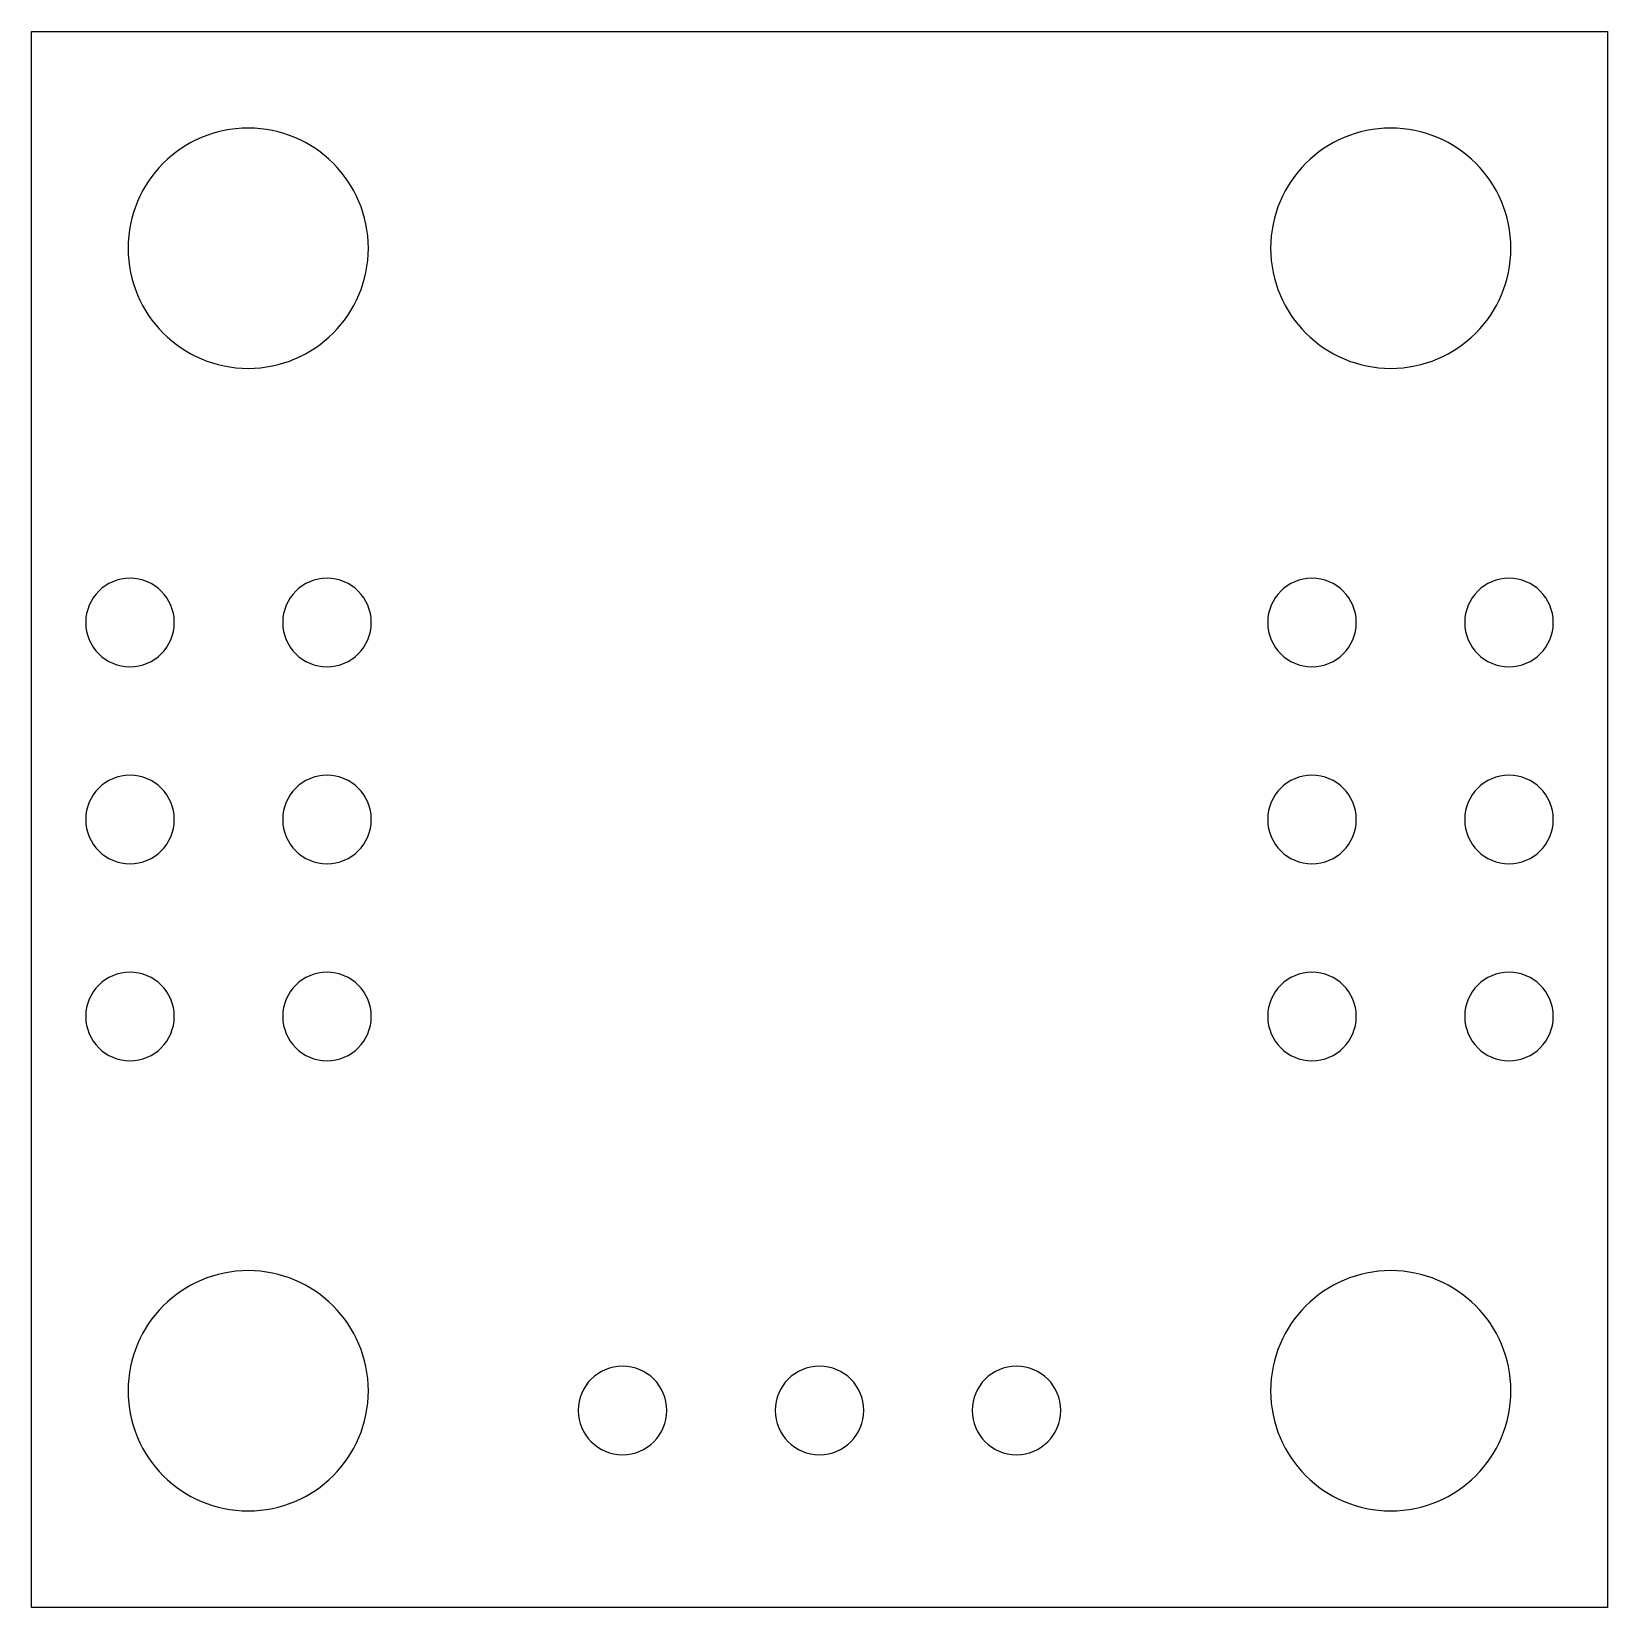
# Model space of a CAD drawing. Header units: millimetres. Extents: x 0 to 20.3, y 0 to 20.3.
import ezdxf

# ---------------------------------------------------------------- set-up
doc = ezdxf.new("R2010")
doc.units = ezdxf.units.MM
doc.layers.add('Part__Feature261', color=7, linetype='CONTINUOUS')

msp = doc.modelspace()

# ---------------------------------------------------------------- linework, layer by layer
at = {"layer": 'Part__Feature261'}
for p, q in [((0, 20.32, -0.03), (20.32, 20.32, -0.03)), ((0, 0, -0.03), (0, 20.32, -0.03)), ((0, 20.32, -0.234), (20.32, 20.32, -0.234)), ((0, 0, -0.234), (0, 20.32, -0.234)), ((0, 0, -0.03), (0, 20.32, -0.03)), ((0, 20.32, -0.03), (0, 20.32, -0.234)), ((0, 0, -0.234), (0, 20.32, -0.234)), ((0, 20.32, -0.03), (20.32, 20.32, -0.03)), ((0, 20.32, -0.234), (20.32, 20.32, -0.234)), ((0, 20.32, -0.03), (0, 20.32, -0.234)), ((20.32, 20.32, -0.03), (20.32, 0, -0.03)), ((20.32, 20.32, -0.234), (20.32, 0, -0.234)), ((20.32, 20.32, -0.03), (20.32, 0, -0.03)), ((20.32, 20.32, -0.234), (20.32, 0, -0.234)), ((20.32, 20.32, -0.03), (20.32, 20.32, -0.234)), ((20.32, 20.32, -0.03), (20.32, 20.32, -0.234)), ((1.245, 17.526, -0.234), (1.245, 17.526, -0.03)), ((1.245, 17.526, -0.234), (1.245, 17.526, -0.03)), ((4.343, 17.526, -0.03), (4.343, 17.526, -0.234)), ((4.343, 17.526, -0.03), (4.343, 17.526, -0.234)), ((15.977, 17.526, -0.234), (15.977, 17.526, -0.03)), ((15.977, 17.526, -0.234), (15.977, 17.526, -0.03)), ((19.075, 17.526, -0.03), (19.075, 17.526, -0.234)), ((19.075, 17.526, -0.03), (19.075, 17.526, -0.234)), ((0.699, 12.7, -0.234), (0.699, 12.7, -0.03)), ((0.699, 12.7, -0.234), (0.699, 12.7, -0.03)), ((1.841, 12.7, -0.03), (1.841, 12.7, -0.234)), ((1.841, 12.7, -0.03), (1.841, 12.7, -0.234)), ((3.239, 12.7, -0.234), (3.239, 12.7, -0.03)), ((3.239, 12.7, -0.234), (3.239, 12.7, -0.03)), ((4.381, 12.7, -0.03), (4.381, 12.7, -0.234)), ((4.381, 12.7, -0.03), (4.381, 12.7, -0.234)), ((15.939, 12.7, -0.234), (15.939, 12.7, -0.03)), ((15.939, 12.7, -0.234), (15.939, 12.7, -0.03)), ((17.081, 12.7, -0.03), (17.081, 12.7, -0.234)), ((17.081, 12.7, -0.03), (17.081, 12.7, -0.234)), ((18.479, 12.7, -0.234), (18.479, 12.7, -0.03)), ((18.479, 12.7, -0.234), (18.479, 12.7, -0.03)), ((19.621, 12.7, -0.03), (19.621, 12.7, -0.234)), ((19.621, 12.7, -0.03), (19.621, 12.7, -0.234)), ((0.699, 10.16, -0.234), (0.699, 10.16, -0.03)), ((0.699, 10.16, -0.234), (0.699, 10.16, -0.03)), ((3.239, 10.16, -0.234), (3.239, 10.16, -0.03)), ((3.239, 10.16, -0.234), (3.239, 10.16, -0.03)), ((15.939, 10.16, -0.234), (15.939, 10.16, -0.03)), ((15.939, 10.16, -0.234), (15.939, 10.16, -0.03)), ((18.479, 10.16, -0.234), (18.479, 10.16, -0.03)), ((18.479, 10.16, -0.234), (18.479, 10.16, -0.03)), ((1.841, 10.16, -0.03), (1.841, 10.16, -0.234)), ((1.841, 10.16, -0.03), (1.841, 10.16, -0.234)), ((4.381, 10.16, -0.03), (4.381, 10.16, -0.234)), ((4.381, 10.16, -0.03), (4.381, 10.16, -0.234)), ((17.081, 10.16, -0.03), (17.081, 10.16, -0.234)), ((17.081, 10.16, -0.03), (17.081, 10.16, -0.234)), ((19.621, 10.16, -0.03), (19.621, 10.16, -0.234)), ((19.621, 10.16, -0.03), (19.621, 10.16, -0.234)), ((0.699, 7.62, -0.234), (0.699, 7.62, -0.03)), ((0.699, 7.62, -0.234), (0.699, 7.62, -0.03)), ((1.841, 7.62, -0.03), (1.841, 7.62, -0.234)), ((1.841, 7.62, -0.03), (1.841, 7.62, -0.234)), ((3.239, 7.62, -0.234), (3.239, 7.62, -0.03)), ((3.239, 7.62, -0.234), (3.239, 7.62, -0.03)), ((4.381, 7.62, -0.03), (4.381, 7.62, -0.234)), ((4.381, 7.62, -0.03), (4.381, 7.62, -0.234)), ((15.939, 7.62, -0.234), (15.939, 7.62, -0.03)), ((15.939, 7.62, -0.234), (15.939, 7.62, -0.03)), ((17.081, 7.62, -0.03), (17.081, 7.62, -0.234)), ((17.081, 7.62, -0.03), (17.081, 7.62, -0.234)), ((18.479, 7.62, -0.234), (18.479, 7.62, -0.03)), ((18.479, 7.62, -0.234), (18.479, 7.62, -0.03)), ((19.621, 7.62, -0.03), (19.621, 7.62, -0.234)), ((19.621, 7.62, -0.03), (19.621, 7.62, -0.234)), ((1.245, 2.794, -0.234), (1.245, 2.794, -0.03)), ((1.245, 2.794, -0.234), (1.245, 2.794, -0.03)), ((4.343, 2.794, -0.03), (4.343, 2.794, -0.234)), ((4.343, 2.794, -0.03), (4.343, 2.794, -0.234)), ((15.977, 2.794, -0.234), (15.977, 2.794, -0.03)), ((15.977, 2.794, -0.234), (15.977, 2.794, -0.03)), ((19.075, 2.794, -0.03), (19.075, 2.794, -0.234)), ((19.075, 2.794, -0.03), (19.075, 2.794, -0.234)), ((7.049, 2.54, -0.234), (7.049, 2.54, -0.03)), ((7.049, 2.54, -0.234), (7.049, 2.54, -0.03)), ((8.191, 2.54, -0.03), (8.191, 2.54, -0.234)), ((8.191, 2.54, -0.03), (8.191, 2.54, -0.234)), ((9.589, 2.54, -0.234), (9.589, 2.54, -0.03)), ((9.589, 2.54, -0.234), (9.589, 2.54, -0.03)), ((10.731, 2.54, -0.03), (10.731, 2.54, -0.234)), ((10.731, 2.54, -0.03), (10.731, 2.54, -0.234)), ((12.129, 2.54, -0.234), (12.129, 2.54, -0.03)), ((12.129, 2.54, -0.234), (12.129, 2.54, -0.03)), ((13.271, 2.54, -0.03), (13.271, 2.54, -0.234)), ((13.271, 2.54, -0.03), (13.271, 2.54, -0.234)), ((20.32, 0, -0.03), (0, 0, -0.03)), ((20.32, 0, -0.234), (0, 0, -0.234)), ((20.32, 0, -0.03), (0, 0, -0.03)), ((0, 0, -0.03), (0, 0, -0.234)), ((20.32, 0, -0.234), (0, 0, -0.234)), ((0, 0, -0.03), (0, 0, -0.234)), ((20.32, 0, -0.03), (20.32, 0, -0.234)), ((20.32, 0, -0.03), (20.32, 0, -0.234))]:
    msp.add_line(p, q, dxfattribs=at)
for centre, radius, start, end in [((2.794, 17.526, -0.03), 1.549, 0, 180), ((2.794, 17.526, -0.234), 1.549, 0, 180), ((2.794, 17.526, -0.03), 1.549, 0, 180), ((2.794, 17.526, -0.234), 1.549, 0, 180), ((17.526, 17.526, -0.03), 1.549, 0, 180), ((17.526, 17.526, -0.234), 1.549, 0, 180), ((17.526, 17.526, -0.03), 1.549, 0, 180), ((17.526, 17.526, -0.234), 1.549, 0, 180), ((2.794, 17.526, -0.03), 1.549, 180, 0), ((2.794, 17.526, -0.234), 1.549, 180, 0), ((2.794, 17.526, -0.234), 1.549, 180, 0), ((2.794, 17.526, -0.03), 1.549, 180, 0), ((17.526, 17.526, -0.03), 1.549, 180, 0), ((17.526, 17.526, -0.234), 1.549, 180, 0), ((17.526, 17.526, -0.234), 1.549, 180, 0), ((17.526, 17.526, -0.03), 1.549, 180, 0), ((1.27, 12.7, -0.03), 0.571, -0.0001, 179.9999), ((1.27, 12.7, -0.234), 0.571, -0.0001, 179.9999), ((1.27, 12.7, -0.03), 0.571, -0.0001, 179.9999), ((1.27, 12.7, -0.234), 0.571, -0.0001, 179.9999), ((3.81, 12.7, -0.03), 0.571, -0.0001, 179.9999), ((3.81, 12.7, -0.234), 0.571, -0.0001, 179.9999), ((3.81, 12.7, -0.03), 0.571, -0.0001, 179.9999), ((3.81, 12.7, -0.234), 0.571, -0.0001, 179.9999), ((16.51, 12.7, -0.03), 0.571, -0.0001, 179.9999), ((16.51, 12.7, -0.234), 0.571, -0.0001, 179.9999), ((16.51, 12.7, -0.03), 0.571, -0.0001, 179.9999), ((16.51, 12.7, -0.234), 0.571, -0.0001, 179.9999), ((19.05, 12.7, -0.03), 0.571, -0.0001, 179.9999), ((19.05, 12.7, -0.234), 0.571, -0.0001, 179.9999), ((19.05, 12.7, -0.03), 0.571, -0.0001, 179.9999), ((19.05, 12.7, -0.234), 0.571, -0.0001, 179.9999), ((1.27, 12.7, -0.03), 0.571, 179.9999, -0.0001), ((1.27, 12.7, -0.234), 0.571, 179.9999, -0.0001), ((1.27, 12.7, -0.234), 0.571, 179.9999, -0.0001), ((1.27, 12.7, -0.03), 0.571, 179.9999, -0.0001), ((3.81, 12.7, -0.03), 0.571, 179.9999, -0.0001), ((3.81, 12.7, -0.234), 0.571, 179.9999, -0.0001), ((3.81, 12.7, -0.234), 0.571, 179.9999, -0.0001), ((3.81, 12.7, -0.03), 0.571, 179.9999, -0.0001), ((16.51, 12.7, -0.03), 0.571, 179.9999, -0.0001), ((16.51, 12.7, -0.234), 0.571, 179.9999, -0.0001), ((16.51, 12.7, -0.234), 0.571, 179.9999, -0.0001), ((16.51, 12.7, -0.03), 0.571, 179.9999, -0.0001), ((19.05, 12.7, -0.03), 0.571, 179.9999, -0.0001), ((19.05, 12.7, -0.234), 0.571, 179.9999, -0.0001), ((19.05, 12.7, -0.234), 0.571, 179.9999, -0.0001), ((19.05, 12.7, -0.03), 0.571, 179.9999, -0.0001), ((1.27, 10.16, -0.03), 0.571, 0, 180), ((1.27, 10.16, -0.234), 0.571, 0, 180), ((1.27, 10.16, -0.03), 0.571, 0, 180), ((1.27, 10.16, -0.234), 0.571, 0, 180), ((3.81, 10.16, -0.03), 0.571, 0, 180), ((3.81, 10.16, -0.234), 0.571, 0, 180), ((3.81, 10.16, -0.03), 0.571, 0, 180), ((3.81, 10.16, -0.234), 0.571, 0, 180), ((16.51, 10.16, -0.03), 0.571, 0, 180), ((16.51, 10.16, -0.234), 0.571, 0, 180), ((16.51, 10.16, -0.03), 0.571, 0, 180), ((16.51, 10.16, -0.234), 0.571, 0, 180), ((19.05, 10.16, -0.03), 0.571, 0, 180), ((19.05, 10.16, -0.234), 0.571, 0, 180), ((19.05, 10.16, -0.03), 0.571, 0, 180), ((19.05, 10.16, -0.234), 0.571, 0, 180), ((16.51, 10.16, -0.03), 0.571, 180, 0), ((16.51, 10.16, -0.234), 0.571, 180, 0), ((16.51, 10.16, -0.234), 0.571, 180, 0), ((16.51, 10.16, -0.03), 0.571, 180, 0), ((19.05, 10.16, -0.03), 0.571, 180, 0), ((19.05, 10.16, -0.234), 0.571, 180, 0), ((19.05, 10.16, -0.234), 0.571, 180, 0), ((19.05, 10.16, -0.03), 0.571, 180, 0), ((1.27, 10.16, -0.03), 0.571, 180, 0), ((1.27, 10.16, -0.234), 0.571, 180, 0), ((1.27, 10.16, -0.234), 0.571, 180, 0), ((1.27, 10.16, -0.03), 0.571, 180, 0), ((3.81, 10.16, -0.03), 0.571, 180, 0), ((3.81, 10.16, -0.234), 0.571, 180, 0), ((3.81, 10.16, -0.234), 0.571, 180, 0), ((3.81, 10.16, -0.03), 0.571, 180, 0), ((1.27, 7.62, -0.03), 0.571, 0, -180), ((1.27, 7.62, -0.234), 0.571, 0, -180), ((1.27, 7.62, -0.03), 0.571, 0, -180), ((1.27, 7.62, -0.234), 0.571, 0, -180), ((3.81, 7.62, -0.03), 0.571, 0, 180), ((3.81, 7.62, -0.234), 0.571, 0, 180), ((3.81, 7.62, -0.03), 0.571, 0, 180), ((3.81, 7.62, -0.234), 0.571, 0, 180), ((16.51, 7.62, -0.03), 0.571, 0, 180), ((16.51, 7.62, -0.234), 0.571, 0, 180), ((16.51, 7.62, -0.03), 0.571, 0, 180), ((16.51, 7.62, -0.234), 0.571, 0, 180), ((19.05, 7.62, -0.03), 0.571, 0, 180), ((19.05, 7.62, -0.234), 0.571, 0, 180), ((19.05, 7.62, -0.03), 0.571, 0, 180), ((19.05, 7.62, -0.234), 0.571, 0, 180), ((1.27, 7.62, -0.03), 0.571, -180, 0), ((1.27, 7.62, -0.234), 0.571, -180, 0), ((1.27, 7.62, -0.234), 0.571, -180, 0), ((1.27, 7.62, -0.03), 0.571, -180, 0), ((3.81, 7.62, -0.03), 0.571, 180, 0), ((3.81, 7.62, -0.234), 0.571, 180, 0), ((3.81, 7.62, -0.234), 0.571, 180, 0), ((3.81, 7.62, -0.03), 0.571, 180, 0), ((16.51, 7.62, -0.03), 0.571, 180, 0), ((16.51, 7.62, -0.234), 0.571, 180, 0), ((16.51, 7.62, -0.234), 0.571, 180, 0), ((16.51, 7.62, -0.03), 0.571, 180, 0), ((19.05, 7.62, -0.03), 0.571, 180, 0), ((19.05, 7.62, -0.234), 0.571, 180, 0), ((19.05, 7.62, -0.234), 0.571, 180, 0), ((19.05, 7.62, -0.03), 0.571, 180, 0), ((2.794, 2.794, -0.03), 1.549, 0, -180), ((2.794, 2.794, -0.234), 1.549, 0, -180), ((2.794, 2.794, -0.03), 1.549, 0, -180), ((2.794, 2.794, -0.234), 1.549, 0, -180), ((17.526, 2.794, -0.03), 1.549, 0, -180), ((17.526, 2.794, -0.234), 1.549, 0, -180), ((17.526, 2.794, -0.03), 1.549, 0, -180), ((17.526, 2.794, -0.234), 1.549, 0, -180), ((7.62, 2.54, -0.03), 0.571, 0, -180), ((7.62, 2.54, -0.234), 0.571, 0, -180), ((7.62, 2.54, -0.03), 0.571, 0, -180), ((7.62, 2.54, -0.234), 0.571, 0, -180), ((10.16, 2.54, -0.03), 0.571, 0, 180), ((10.16, 2.54, -0.234), 0.571, 0, 180), ((10.16, 2.54, -0.03), 0.571, 0, 180), ((10.16, 2.54, -0.234), 0.571, 0, 180), ((12.7, 2.54, -0.03), 0.571, 0, 180), ((12.7, 2.54, -0.234), 0.571, 0, 180), ((12.7, 2.54, -0.03), 0.571, 0, 180), ((12.7, 2.54, -0.234), 0.571, 0, 180), ((2.794, 2.794, -0.03), 1.549, -180, 0), ((2.794, 2.794, -0.234), 1.549, -180, 0), ((2.794, 2.794, -0.234), 1.549, -180, 0), ((2.794, 2.794, -0.03), 1.549, -180, 0), ((17.526, 2.794, -0.03), 1.549, -180, 0), ((17.526, 2.794, -0.234), 1.549, -180, 0), ((17.526, 2.794, -0.234), 1.549, -180, 0), ((17.526, 2.794, -0.03), 1.549, -180, 0), ((7.62, 2.54, -0.03), 0.571, -180, 0), ((7.62, 2.54, -0.234), 0.571, -180, 0), ((7.62, 2.54, -0.234), 0.571, -180, 0), ((7.62, 2.54, -0.03), 0.571, -180, 0), ((10.16, 2.54, -0.03), 0.571, 180, 0), ((10.16, 2.54, -0.234), 0.571, 180, 0), ((10.16, 2.54, -0.234), 0.571, 180, 0), ((10.16, 2.54, -0.03), 0.571, 180, 0), ((12.7, 2.54, -0.03), 0.571, 180, 0), ((12.7, 2.54, -0.234), 0.571, 180, 0), ((12.7, 2.54, -0.234), 0.571, 180, 0), ((12.7, 2.54, -0.03), 0.571, 180, 0)]:
    msp.add_arc(centre, radius, start, end, dxfattribs=at)

doc.saveas('drawing.dxf')
